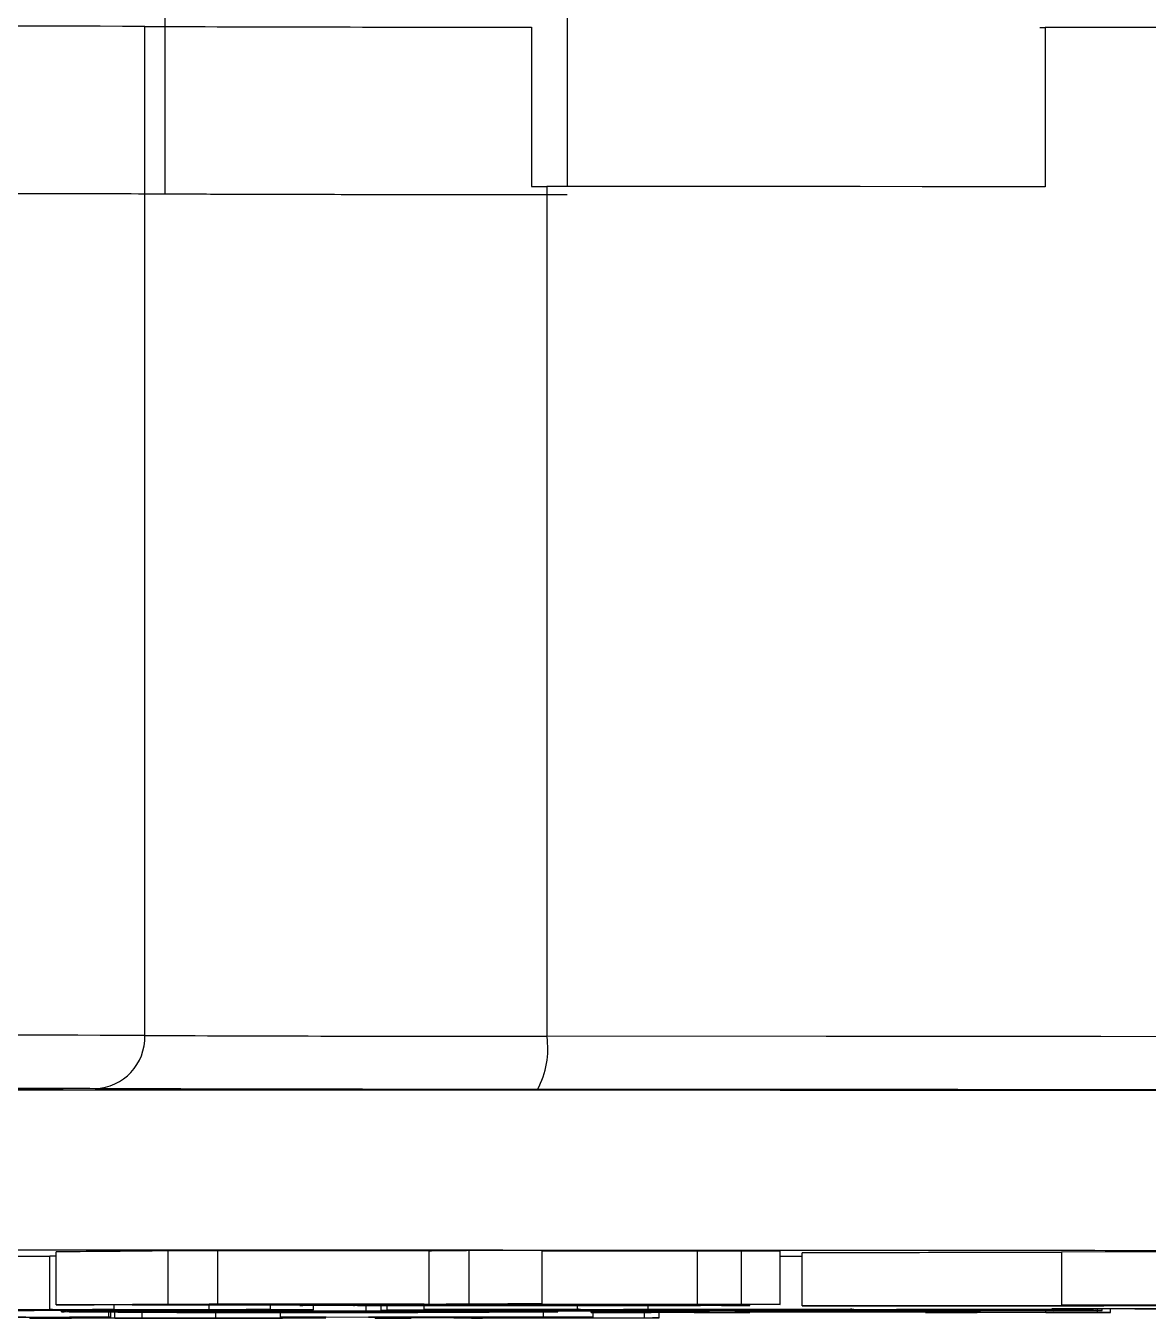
# Model space of a CAD drawing. Header units: millimetres. Extents: x 2451 to 4400, y 944 to 2322.
# Drawn here: x 3276.06 to 3297.19, y 1082.74 to 1107.07 of the extents above; entities that cross this region are included whole.
import ezdxf

# ---------------------------------------------------------------- set-up
doc = ezdxf.new("R2010")
doc.units = ezdxf.units.MM

msp = doc.modelspace()

# ---------------------------------------------------------------- linework, layer by layer
at = {"color": 7, "linetype": 'Continuous', "lineweight": 25}
for p, q in [((3286.251, 1138.477), (3286.251, 1104.049)), ((3278.681, 1103.905), (3278.681, 1137.74)), ((3278.296, 1088.063), (3278.296, 1107.063)), ((3285.581, 1107.05), (3285.581, 1104.05)), ((3295.151, 1107.044), (3295.254, 1107.045)), ((3295.254, 1107.045), (3295.254, 1104.045)), ((3285.868, 1104.049), (3285.868, 1088.05)), ((3276.505, 1083.9), (3274.944, 1083.9)), ((3276.629, 1083.907), (3276.505, 1083.908)), ((3276.505, 1082.908), (3276.505, 1083.908)), ((3276.629, 1082.989), (3276.629, 1083.989)), ((3279.67, 1084.007), (3278.73, 1084.008)), ((3278.73, 1084.008), (3278.73, 1083.008)), ((3283.649, 1084.005), (3279.67, 1084.007)), ((3279.67, 1083.007), (3279.67, 1084.007)), ((3283.649, 1083.005), (3283.649, 1084.005)), ((3285.781, 1084.01), (3284.402, 1084.012)), ((3284.402, 1083.012), (3284.402, 1084.012)), ((3285.781, 1083.01), (3285.781, 1084.01)), ((3288.706, 1084.002), (3285.781, 1084.004)), ((3289.533, 1084.003), (3288.706, 1084.002)), ((3288.706, 1083.002), (3288.706, 1084.002)), ((3290.263, 1084.001), (3289.533, 1084.003)), ((3289.533, 1083.003), (3289.533, 1084.003)), ((3290.263, 1083.001), (3290.263, 1084.001)), ((3290.675, 1083.904), (3290.263, 1083.904)), ((3290.675, 1082.974), (3290.675, 1083.974)), ((3299.634, 1083.983), (3295.565, 1083.989)), ((3295.565, 1082.989), (3295.565, 1083.989)), ((3272.864, 1082.897), (3279.857, 1082.897)), ((3274.54, 1082.9), (3276.563, 1082.9)), ((3279.51, 1082.899), (3274.655, 1082.899)), ((3276.158, 1082.896), (3274.771, 1082.896)), ((3276.216, 1082.882), (3275.522, 1082.881)), ((3275.869, 1082.893), (3276.158, 1082.896)), ((3276.158, 1082.893), (3279.741, 1082.893)), ((3277.603, 1082.892), (3276.216, 1082.892)), ((3276.216, 1082.892), (3276.216, 1082.882)), ((3276.505, 1082.908), (3277.718, 1082.906)), ((3277.749, 1082.989), (3276.629, 1082.989)), ((3276.727, 1082.86), (3276.727, 1082.892)), ((3281.475, 1082.896), (3277.256, 1082.896)), ((3277.718, 1082.906), (3277.314, 1082.906)), ((3277.314, 1082.906), (3277.314, 1082.9)), ((3277.314, 1082.9), (3279.51, 1082.9)), ((3277.603, 1082.882), (3277.603, 1082.892)), ((3278.296, 1082.883), (3277.603, 1082.882)), ((3277.62, 1082.761), (3277.62, 1082.882)), ((3277.657, 1082.76), (3277.657, 1082.882)), ((3277.718, 1082.906), (3277.718, 1082.989)), ((3277.732, 1082.743), (3277.732, 1082.882)), ((3277.967, 1082.991), (3277.749, 1082.989)), ((3282.013, 1082.989), (3277.967, 1082.991)), ((3278.753, 1082.999), (3278.06, 1082.992)), ((3278.06, 1082.992), (3282.105, 1082.99)), ((3278.245, 1082.742), (3278.245, 1082.882)), ((3279.799, 1082.892), (3278.296, 1082.892)), ((3278.296, 1082.892), (3278.296, 1082.883)), ((3278.296, 1082.882), (3278.296, 1082.883)), ((3278.296, 1082.882), (3278.296, 1082.882)), ((3278.73, 1083.008), (3279.67, 1083.007)), ((3282.799, 1082.997), (3278.753, 1082.999)), ((3279.511, 1083.006), (3278.846, 1083)), ((3278.846, 1083), (3282.891, 1082.998)), ((3279.51, 1082.905), (3279.51, 1082.991)), ((3279.51, 1082.9), (3279.51, 1082.905)), ((3279.51, 1082.905), (3280.666, 1082.904)), ((3280.261, 1082.899), (3279.51, 1082.898)), ((3279.51, 1082.898), (3279.51, 1082.899)), ((3283.557, 1083.004), (3279.511, 1083.006)), ((3279.635, 1082.743), (3279.635, 1082.88)), ((3279.67, 1083.007), (3283.649, 1083.005)), ((3279.741, 1082.893), (3279.741, 1082.896)), ((3279.741, 1082.893), (3280.146, 1082.894)), ((3279.799, 1082.883), (3279.799, 1082.892)), ((3279.857, 1082.897), (3279.857, 1082.899)), ((3279.857, 1082.897), (3280.55, 1082.898)), ((3280.146, 1082.894), (3280.146, 1082.896)), ((3280.146, 1082.894), (3280.955, 1082.892)), ((3280.666, 1082.904), (3280.203, 1082.903)), ((3280.203, 1082.903), (3280.206, 1082.903)), ((3280.261, 1082.899), (3280.261, 1082.904)), ((3280.55, 1082.898), (3280.55, 1082.904)), ((3280.55, 1082.898), (3281.475, 1082.896)), ((3280.955, 1082.892), (3280.55, 1082.892)), ((3280.55, 1082.892), (3280.55, 1082.883)), ((3280.552, 1082.882), (3280.552, 1082.892)), ((3280.666, 1082.904), (3280.666, 1082.99)), ((3280.849, 1082.761), (3280.849, 1082.892)), ((3280.955, 1082.892), (3280.955, 1082.896)), ((3281.215, 1082.99), (3281.215, 1082.981)), ((3281.271, 1082.982), (3281.271, 1082.99)), ((3281.271, 1082.982), (3282.013, 1082.989)), ((3281.354, 1082.876), (3281.354, 1082.896)), ((3281.405, 1082.847), (3281.405, 1082.896)), ((3281.475, 1082.896), (3281.475, 1082.99)), ((3281.983, 1082.858), (3281.983, 1082.859)), ((3281.983, 1082.859), (3286.076, 1082.859)), ((3282.468, 1082.858), (3281.983, 1082.858)), ((3282.105, 1082.99), (3282.799, 1082.997)), ((3282.105, 1082.997), (3282.105, 1082.99)), ((3282.955, 1082.989), (3282.259, 1082.982)), ((3287.638, 1082.976), (3282.378, 1082.979)), ((3282.468, 1082.875), (3282.468, 1082.979)), ((3282.746, 1082.885), (3282.746, 1082.979)), ((3282.804, 1082.885), (3282.746, 1082.885)), ((3282.862, 1082.893), (3282.862, 1082.979)), ((3283.382, 1082.892), (3282.862, 1082.893)), ((3282.862, 1082.893), (3286.503, 1082.893)), ((3282.891, 1082.998), (3283.557, 1083.004)), ((3282.891, 1083.004), (3282.891, 1082.998)), ((3282.899, 1082.98), (3282.899, 1082.988)), ((3282.899, 1082.98), (3287.553, 1082.978)), ((3287.137, 1082.987), (3282.955, 1082.989)), ((3283.741, 1082.996), (3283.048, 1082.99)), ((3283.048, 1082.99), (3287.229, 1082.988)), ((3283.265, 1082.875), (3283.265, 1082.893)), ((3283.439, 1082.85), (3283.439, 1082.856)), ((3284.018, 1082.88), (3283.498, 1082.881)), ((3283.498, 1082.881), (3288.93, 1082.881)), ((3283.555, 1082.904), (3283.555, 1082.978)), ((3284.018, 1082.903), (3283.555, 1082.904)), ((3283.555, 1082.904), (3286.503, 1082.904)), ((3287.923, 1082.994), (3283.741, 1082.996)), ((3284.499, 1083.003), (3283.834, 1082.997)), ((3283.834, 1082.997), (3288.015, 1082.995)), ((3284.653, 1082.904), (3284.018, 1082.903)), ((3284.143, 1082.876), (3284.782, 1082.868)), ((3284.782, 1082.868), (3284.296, 1082.868)), ((3284.402, 1083.012), (3285.781, 1083.01)), ((3288.681, 1083.001), (3284.499, 1083.003)), ((3285.131, 1083.009), (3284.592, 1083.004)), ((3284.592, 1083.004), (3288.706, 1083.002)), ((3286.503, 1082.904), (3284.653, 1082.904)), ((3286.907, 1082.893), (3284.769, 1082.893)), ((3284.782, 1082.893), (3284.782, 1082.868)), ((3284.782, 1082.856), (3284.782, 1082.847)), ((3285.781, 1083.01), (3285.131, 1083.009)), ((3295.403, 1082.881), (3285.405, 1082.881)), ((3286.076, 1082.858), (3285.672, 1082.858)), ((3285.806, 1082.764), (3285.806, 1082.858)), ((3285.867, 1082.887), (3288.93, 1082.887)), ((3286.329, 1082.886), (3285.867, 1082.887)), ((3286.076, 1082.859), (3286.076, 1082.881)), ((3286.076, 1082.859), (3286.076, 1082.858)), ((3286.965, 1082.886), (3286.329, 1082.886)), ((3286.445, 1082.908), (3286.445, 1082.977)), ((3286.445, 1082.908), (3287.774, 1082.907)), ((3286.503, 1082.893), (3286.503, 1082.904)), ((3286.7, 1082.847), (3286.7, 1082.881)), ((3286.7, 1082.846), (3286.7, 1082.847)), ((3286.7, 1082.847), (3286.942, 1082.847)), ((3289.693, 1082.846), (3286.7, 1082.846)), ((3286.738, 1082.76), (3286.738, 1082.846)), ((3286.942, 1082.847), (3286.942, 1082.881)), ((3286.952, 1082.985), (3287.137, 1082.987)), ((3286.952, 1082.985), (3286.952, 1082.987)), ((3288.072, 1082.986), (3286.952, 1082.985)), ((3288.93, 1082.886), (3286.965, 1082.886)), ((3287.229, 1082.988), (3287.923, 1082.994)), ((3287.229, 1082.994), (3287.229, 1082.988)), ((3287.774, 1082.907), (3287.312, 1082.906)), ((3287.312, 1082.906), (3287.312, 1082.904)), ((3287.312, 1082.904), (3291.646, 1082.904)), ((3291.646, 1082.904), (3287.312, 1082.904)), ((3287.312, 1082.904), (3287.312, 1082.9)), ((3291.646, 1082.9), (3287.312, 1082.9)), ((3287.312, 1082.9), (3287.312, 1082.897)), ((3287.312, 1082.9), (3291.646, 1082.9)), ((3287.312, 1082.897), (3291.646, 1082.897)), ((3291.646, 1082.896), (3287.312, 1082.896)), ((3287.312, 1082.896), (3287.312, 1082.893)), ((3287.312, 1082.893), (3291.646, 1082.893)), ((3287.553, 1082.978), (3287.553, 1082.985)), ((3287.705, 1082.75), (3287.705, 1082.846)), ((3287.774, 1082.907), (3287.774, 1082.985)), ((3287.832, 1082.849), (3287.832, 1082.881)), ((3287.832, 1082.849), (3290.985, 1082.875)), ((3291.068, 1082.893), (3287.947, 1082.893)), ((3287.981, 1082.75), (3287.981, 1082.846)), ((3288.015, 1083.002), (3288.015, 1082.995)), ((3288.015, 1082.995), (3288.681, 1083.001)), ((3288.706, 1083.002), (3289.533, 1083.003)), ((3289.45, 1082.857), (3288.722, 1082.85)), ((3288.872, 1082.892), (3288.872, 1082.893)), ((3288.872, 1082.892), (3290.201, 1082.891)), ((3288.93, 1082.881), (3288.93, 1082.886)), ((3289.12, 1082.985), (3289.456, 1082.985)), ((3293.085, 1082.857), (3289.45, 1082.857)), ((3289.45, 1082.847), (3289.45, 1082.857)), ((3289.45, 1082.847), (3289.693, 1082.847)), ((3289.533, 1083.003), (3290.263, 1083.001)), ((3290.263, 1083.001), (3289.546, 1083)), ((3291.308, 1082.873), (3289.612, 1082.858)), ((3289.612, 1082.858), (3293.004, 1082.858)), ((3290.201, 1082.891), (3289.681, 1082.89)), ((3289.681, 1082.89), (3289.681, 1082.887)), ((3289.681, 1082.887), (3291.242, 1082.887)), ((3292.975, 1082.886), (3289.681, 1082.886)), ((3289.681, 1082.886), (3289.681, 1082.881)), ((3289.681, 1082.881), (3293.322, 1082.881)), ((3289.688, 1082.978), (3289.688, 1083)), ((3289.693, 1082.847), (3289.693, 1082.857)), ((3289.693, 1082.847), (3289.693, 1082.846)), ((3290.201, 1082.891), (3290.201, 1082.893)), ((3290.724, 1082.973), (3290.675, 1082.974)), ((3290.985, 1082.875), (3290.985, 1082.881)), ((3290.985, 1082.875), (3292.195, 1082.876)), ((3291.242, 1082.887), (3291.242, 1082.896)), ((3291.242, 1082.887), (3291.935, 1082.888)), ((3291.389, 1082.873), (3291.308, 1082.873)), ((3293.004, 1082.858), (3291.389, 1082.873)), ((3296.154, 1082.893), (3291.415, 1082.893)), ((3291.588, 1082.908), (3292.917, 1082.907)), ((3291.646, 1082.9), (3291.646, 1082.904)), ((3291.646, 1082.897), (3291.646, 1082.9)), ((3291.646, 1082.893), (3291.646, 1082.896)), ((3291.935, 1082.888), (3292.975, 1082.886)), ((3292.195, 1082.876), (3292.195, 1082.881)), ((3292.195, 1082.876), (3295.267, 1082.849)), ((3292.917, 1082.907), (3292.455, 1082.906)), ((3292.455, 1082.906), (3292.455, 1082.904)), ((3292.455, 1082.904), (3293.784, 1082.904)), ((3295.634, 1082.904), (3292.455, 1082.904)), ((3292.455, 1082.904), (3292.455, 1082.893)), ((3292.455, 1082.893), (3293.842, 1082.893)), ((3293.001, 1082.847), (3293.001, 1082.857)), ((3293.001, 1082.846), (3293.001, 1082.847)), ((3293.001, 1082.847), (3293.325, 1082.847)), ((3296.48, 1082.846), (3293.001, 1082.846)), ((3293.891, 1082.849), (3293.085, 1082.857)), ((3293.322, 1082.881), (3293.322, 1082.893)), ((3293.322, 1082.881), (3294.189, 1082.883)), ((3293.325, 1082.847), (3293.325, 1082.854)), ((3293.784, 1082.904), (3294.536, 1082.906)), ((3293.842, 1082.893), (3293.842, 1082.904)), ((3293.842, 1082.893), (3294.825, 1082.896)), ((3294.189, 1082.883), (3295.403, 1082.881)), ((3294.536, 1082.906), (3295.634, 1082.904)), ((3294.825, 1082.896), (3294.825, 1082.904)), ((3294.825, 1082.896), (3296.154, 1082.893)), ((3295.267, 1082.849), (3295.267, 1082.881)), ((3295.709, 1082.987), (3295.565, 1082.989)), ((3295.565, 1082.989), (3299.634, 1082.983)), ((3295.634, 1082.904), (3295.634, 1082.916)), ((3296.154, 1082.893), (3296.154, 1082.914)), ((3296.238, 1082.847), (3296.238, 1082.914)), ((3296.238, 1082.847), (3296.48, 1082.847)), ((3296.327, 1082.888), (3296.327, 1082.913)), ((3296.327, 1082.888), (3296.327, 1082.887)), ((3296.48, 1082.847), (3296.48, 1082.913)), ((3296.48, 1082.847), (3296.48, 1082.846)), ((3299.39, 1082.982), (3297.186, 1082.986)), ((3275.199, 1082.76), (3277.62, 1082.761)), ((3276.908, 1082.743), (3276.056, 1082.759)), ((3276.131, 1082.742), (3276.131, 1082.757)), ((3276.168, 1082.741), (3276.131, 1082.742)), ((3276.131, 1082.742), (3276.492, 1082.742)), ((3281.475, 1082.742), (3276.168, 1082.741)), ((3276.492, 1082.742), (3276.492, 1082.751)), ((3276.881, 1082.759), (3277.732, 1082.743)), ((3277.657, 1082.76), (3277.297, 1082.76)), ((3277.62, 1082.761), (3277.657, 1082.76)), ((3278.245, 1082.742), (3279.635, 1082.743)), ((3280.849, 1082.761), (3285.806, 1082.764)), ((3280.917, 1082.761), (3280.849, 1082.761)), ((3281.169, 1082.761), (3280.917, 1082.761)), ((3281.437, 1082.747), (3281.706, 1082.747)), ((3281.706, 1082.747), (3281.475, 1082.742)), ((3283.304, 1082.745), (3281.714, 1082.76)), ((3282.523, 1082.761), (3283.213, 1082.754)), ((3282.633, 1082.743), (3282.633, 1082.751)), ((3282.633, 1082.743), (3282.936, 1082.744)), ((3282.701, 1082.743), (3282.633, 1082.743)), ((3287.858, 1082.745), (3282.701, 1082.743)), ((3284.305, 1082.762), (3282.889, 1082.762)), ((3282.936, 1082.744), (3282.936, 1082.748)), ((3283.213, 1082.754), (3283.213, 1082.762)), ((3283.213, 1082.754), (3284.679, 1082.755)), ((3284.745, 1082.754), (3283.279, 1082.753)), ((3283.279, 1082.753), (3284.113, 1082.745)), ((3284.113, 1082.745), (3284.113, 1082.754)), ((3284.656, 1082.744), (3284.656, 1082.754)), ((3284.656, 1082.744), (3285.97, 1082.745)), ((3285.417, 1082.757), (3285.351, 1082.758)), ((3285.351, 1082.758), (3285.654, 1082.758)), ((3285.654, 1082.758), (3286.309, 1082.752)), ((3285.806, 1082.764), (3286.738, 1082.76)), ((3286.006, 1082.751), (3285.962, 1082.752)), ((3285.97, 1082.745), (3285.97, 1082.752)), ((3286.309, 1082.752), (3286.006, 1082.751)), ((3286.738, 1082.76), (3286.509, 1082.76)), ((3287.705, 1082.75), (3287.981, 1082.75)), ((3287.981, 1082.75), (3287.858, 1082.745))]:
    msp.add_line(p, q, dxfattribs=at)
at = {"color": 7, "linetype": 'Continuous', "lineweight": 25, "flags": 128}
for points in [[(3348.382, 1106.929), (3347.591, 1106.934), (3345.721, 1106.945), (3343.507, 1106.956), (3340.959, 1106.966), (3338.089, 1106.976), (3334.91, 1106.986), (3331.437, 1106.995), (3327.687, 1107.003), (3323.676, 1107.011), (3319.423, 1107.018), (3314.947, 1107.025), (3310.271, 1107.031), (3305.415, 1107.036), (3300.401, 1107.041), (3295.254, 1107.045)], [(3285.581, 1104.05), (3285.617, 1104.05), (3285.653, 1104.05), (3285.688, 1104.05), (3285.724, 1104.05), (3285.76, 1104.05), (3285.796, 1104.049), (3285.832, 1104.049), (3285.868, 1104.049)], [(3295.254, 1104.045), (3294.097, 1104.045), (3292.935, 1104.046), (3291.768, 1104.047), (3290.596, 1104.047), (3289.42, 1104.048), (3288.24, 1104.048), (3287.056, 1104.049), (3285.868, 1104.049)], [(3350.265, 1087.912), (3349.125, 1087.923), (3347.633, 1087.934), (3345.798, 1087.945), (3343.626, 1087.955), (3341.129, 1087.966), (3338.316, 1087.975), (3335.202, 1087.985), (3331.799, 1087.994), (3328.124, 1088.002), (3324.193, 1088.01), (3320.024, 1088.017), (3315.635, 1088.024), (3311.047, 1088.03), (3306.28, 1088.035), (3301.357, 1088.04), (3296.298, 1088.044), (3291.127, 1088.047), (3285.868, 1088.05)], [(3299.789, 1087.022), (3295.085, 1087.026), (3290.264, 1087.029), (3285.35, 1087.031), (3280.367, 1087.033), (3275.34, 1087.034), (3270.294, 1087.034), (3265.254, 1087.033), (3260.246, 1087.032), (3255.294, 1087.03), (3250.423, 1087.027)], [(3275.232, 1087.065), (3276.059, 1087.063), (3276.578, 1087.06), (3276.756, 1087.058)], [(3276.756, 1087.058), (3276.578, 1087.055), (3276.059, 1087.052), (3275.232, 1087.05)], [(3295.378, 1082.919), (3295.564, 1082.921), (3296.103, 1082.924), (3296.942, 1082.925), (3297.999, 1082.926), (3299.171, 1082.927), (3300.342, 1082.926), (3301.4, 1082.925), (3302.238, 1082.924), (3302.777, 1082.921), (3302.963, 1082.919), (3302.777, 1082.916), (3302.238, 1082.914), (3301.4, 1082.912), (3300.342, 1082.911), (3299.171, 1082.911), (3297.999, 1082.911), (3296.942, 1082.912), (3296.103, 1082.914), (3295.564, 1082.916), (3295.378, 1082.919)], [(3296.199, 1082.919), (3296.378, 1082.921), (3296.894, 1082.923), (3297.685, 1082.924), (3298.655, 1082.925), (3299.686, 1082.925), (3300.656, 1082.924), (3301.447, 1082.923), (3301.963, 1082.921), (3302.142, 1082.919), (3301.963, 1082.917), (3301.447, 1082.915), (3300.656, 1082.913), (3299.686, 1082.913), (3298.655, 1082.913), (3297.685, 1082.913), (3296.894, 1082.915), (3296.378, 1082.917), (3296.199, 1082.919)]]:
    msp.add_lwpolyline(points, dxfattribs=at)
at = {"color": 7, "linetype": 'Continuous', "lineweight": 25}
for centre, radius, start, end in [((3271.556, -885.24), 1992.314, 89.806162, 90.193839), ((3285.275, 2921.946), 1814.896, 269.779653, 270.009649), ((3271.556, -904.24), 1992.314, 89.806162, 90.193839), ((3277.326, 1088.032), 0.971, 272.0036, 1.8174), ((3285.429, 2963.135), 1875.085, 269.782038, 270.013422), ((3284.326, 1087.808), 1.561, 330.8519, 8.9032)]:
    msp.add_arc(centre, radius, start, end, dxfattribs=at)
for points in [[(3278.681, 1103.905), (3278.356, 1103.907), (3277.706, 1103.91), (3275.995, 1103.913), (3273.926, 1103.915), (3271.633, 1103.916), (3269.341, 1103.915), (3267.272, 1103.913), (3265.56, 1103.91), (3264.91, 1103.907), (3264.586, 1103.905)], [(3286.251, 1103.892), (3285.412, 1103.892), (3283.733, 1103.893), (3281.551, 1103.896), (3279.752, 1103.9), (3279.038, 1103.904), (3278.681, 1103.905)]]:
    msp.add_open_spline(points, degree=3, dxfattribs=at)
for points, knots in [([(3277.36, 1087.062), (3277.095, 1087.063), (3276.554, 1087.066), (3275.136, 1087.069), (3273.42, 1087.07), (3271.556, 1087.071), (3269.691, 1087.07), (3267.975, 1087.069), (3266.557, 1087.066), (3266.016, 1087.063), (3265.751, 1087.062)], [0, 0, 0, 0, 0.122089, 0.25, 0.377911, 0.5, 0.622089, 0.75, 0.877911, 1, 1, 1, 1]), ([(3285.689, 1087.047), (3284.786, 1087.048), (3282.949, 1087.049), (3280.536, 1087.052), (3278.546, 1087.057), (3277.751, 1087.06), (3277.36, 1087.062)], [0, 0, 0, 0, 0.245796, 0.5, 0.754204, 1, 1, 1, 1]), ([(3349.281, 1086.911), (3348.755, 1086.917), (3347.692, 1086.928), (3345.154, 1086.943), (3341.884, 1086.959), (3337.822, 1086.974), (3333.01, 1086.988), (3327.517, 1087.001), (3321.424, 1087.013), (3314.821, 1087.023), (3307.842, 1087.032), (3300.6, 1087.039), (3293.223, 1087.044), (3288.185, 1087.046), (3285.689, 1087.047)], [0, 0, 0, 0, 0.0799588, 0.1613715, 0.2441424, 0.3288926, 0.4142166, 0.5, 0.5857784, 0.6711024, 0.7558576, 0.8386237, 0.9200388, 1, 1, 1, 1]), ([(3203.11, 1083.884), (3203.158, 1083.887), (3203.264, 1083.895), (3204.134, 1083.908), (3205.615, 1083.922), (3207.79, 1083.935), (3210.621, 1083.949), (3214.135, 1083.962), (3218.289, 1083.974), (3223.032, 1083.985), (3228.294, 1083.995), (3233.985, 1084.004), (3240.008, 1084.012), (3246.231, 1084.018), (3252.597, 1084.022), (3258.949, 1084.025), (3265.288, 1084.027), (3271.555, 1084.028), (3277.823, 1084.027), (3284.161, 1084.025), (3290.514, 1084.022), (3296.88, 1084.018), (3303.103, 1084.012), (3309.126, 1084.004), (3314.817, 1083.995), (3320.079, 1083.985), (3324.822, 1083.974), (3328.976, 1083.962), (3332.49, 1083.949), (3335.321, 1083.935), (3337.496, 1083.922), (3338.977, 1083.908), (3339.849, 1083.895), (3339.955, 1083.887), (3340.003, 1083.884)], [0, 0, 0, 0, 0.023828, 0.053273, 0.084485, 0.115699, 0.147957, 0.180726, 0.213842, 0.247136, 0.28043, 0.313546, 0.346314, 0.378573, 0.409785, 0.440999, 0.470442, 0.499888, 0.529332, 0.558778, 0.58999, 0.621203, 0.653462, 0.68623, 0.719347, 0.752641, 0.785934, 0.819051, 0.851819, 0.884078, 0.915289, 0.946503, 0.975948, 1, 1, 1, 1]), ([(3278.73, 1084.008), (3278.599, 1084.007), (3278.224, 1084.003), (3277.534, 1083.996), (3276.931, 1083.991), (3276.629, 1083.989)], [0, 0, 0, 0, 0.212583, 0.606196, 1, 1, 1, 1]), ([(3284.402, 1084.012), (3284.339, 1084.012), (3284.213, 1084.01), (3283.965, 1084.008), (3283.77, 1084.006), (3283.649, 1084.005)], [0, 0, 0, 0, 0.272745, 0.545491, 1, 1, 1, 1]), ([(3295.565, 1083.975), (3294.679, 1083.975), (3293.086, 1083.974), (3291.416, 1083.974), (3290.675, 1083.974)], [0, 0, 0, 0, 0.55606, 1, 1, 1, 1]), ([(3277.256, 1082.896), (3277.133, 1082.896), (3276.887, 1082.895), (3276.513, 1082.894), (3276.298, 1082.893), (3276.158, 1082.893)], [0, 0, 0, 0, 0.2597624, 0.5194021, 1, 1, 1, 1]), ([(3276.561, 1082.901), (3276.561, 1082.902), (3276.559, 1082.903), (3276.551, 1082.905), (3276.522, 1082.907), (3276.505, 1082.908)], [0, 0, 0, 0, 0.167053, 0.501629, 1, 1, 1, 1]), ([(3276.629, 1082.989), (3276.794, 1082.99), (3277.265, 1082.994), (3277.986, 1083.001), (3278.482, 1083.006), (3278.73, 1083.008)], [0, 0, 0, 0, 0.212581, 0.606192, 1, 1, 1, 1]), ([(3276.727, 1082.86), (3276.755, 1082.862), (3276.829, 1082.865), (3277.582, 1082.87), (3278.734, 1082.873), (3279.811, 1082.875), (3280.733, 1082.876), (3281.251, 1082.876), (3281.354, 1082.876)], [0, 0, 0, 0, 0.211208, 0.543916, 0.70607, 0.836311, 0.967456, 1, 1, 1, 1]), ([(3281.399, 1082.846), (3280.812, 1082.846), (3279.819, 1082.846), (3278.646, 1082.848), (3277.611, 1082.851), (3276.876, 1082.855), (3276.773, 1082.859), (3276.727, 1082.86)], [0, 0, 0, 0, 0.187422, 0.316972, 0.445984, 0.752119, 1, 1, 1, 1]), ([(3281.303, 1082.875), (3281.064, 1082.875), (3280.592, 1082.874), (3279.841, 1082.873), (3279.035, 1082.871), (3278.398, 1082.868), (3278.111, 1082.864), (3278.083, 1082.862), (3278.069, 1082.86)], [0, 0, 0, 0, 0.087728, 0.173959, 0.328461, 0.554861, 0.777023, 1, 1, 1, 1]), ([(3278.069, 1082.86), (3278.099, 1082.859), (3278.158, 1082.856), (3278.612, 1082.852), (3279.147, 1082.849), (3279.844, 1082.848), (3280.602, 1082.847), (3281.149, 1082.847), (3281.405, 1082.847)], [0, 0, 0, 0, 0.254742, 0.50973, 0.682774, 0.792634, 0.903219, 1, 1, 1, 1]), ([(3278.296, 1082.882), (3278.463, 1082.882), (3278.792, 1082.882), (3279.178, 1082.882), (3279.451, 1082.882), (3279.593, 1082.882), (3279.695, 1082.882), (3279.757, 1082.882), (3279.792, 1082.882), (3279.797, 1082.883), (3279.799, 1082.883)], [0, 0, 0, 0, 0.291265, 0.577908, 0.673859, 0.770575, 0.821169, 0.872133, 0.929983, 1, 1, 1, 1]), ([(3279.568, 1082.88), (3279.533, 1082.88), (3279.467, 1082.88), (3279.169, 1082.881), (3278.772, 1082.881), (3278.45, 1082.882), (3278.296, 1082.882)], [0, 0, 0, 0, 0.215567, 0.407136, 0.716043, 1, 1, 1, 1]), ([(3280.55, 1082.883), (3280.547, 1082.882), (3280.542, 1082.882), (3280.362, 1082.881), (3280.043, 1082.88), (3279.746, 1082.88), (3279.568, 1082.88)], [0, 0, 0, 0, 0.273904, 0.481798, 0.689877, 1, 1, 1, 1]), ([(3280.213, 1082.901), (3280.217, 1082.901), (3280.225, 1082.9), (3280.249, 1082.899), (3280.261, 1082.899)], [0, 0, 0, 0, 0.499804, 1, 1, 1, 1]), ([(3282.378, 1082.979), (3282.182, 1082.979), (3281.859, 1082.979), (3281.479, 1082.98), (3281.27, 1082.98), (3281.19, 1082.981), (3281.24, 1082.982), (3281.271, 1082.982)], [0, 0, 0, 0, 0.2631806, 0.4361155, 0.6100885, 0.7625762, 1, 1, 1, 1]), ([(3284.296, 1082.868), (3284.089, 1082.869), (3283.786, 1082.871), (3283.011, 1082.873), (3282.22, 1082.874), (3281.603, 1082.875), (3281.303, 1082.875)], [0, 0, 0, 0, 0.421189, 0.615596, 0.812628, 1, 1, 1, 1]), ([(3281.354, 1082.876), (3281.491, 1082.876), (3281.753, 1082.876), (3282.124, 1082.876), (3282.353, 1082.875), (3282.468, 1082.875)], [0, 0, 0, 0, 0.356459, 0.676253, 1, 1, 1, 1]), ([(3283.574, 1082.847), (3283.295, 1082.847), (3282.721, 1082.846), (3281.927, 1082.846), (3281.486, 1082.846), (3281.399, 1082.846)], [0, 0, 0, 0, 0.432658, 0.887677, 1, 1, 1, 1]), ([(3281.405, 1082.847), (3281.744, 1082.847), (3282.256, 1082.847), (3282.875, 1082.848), (3283.233, 1082.848), (3283.388, 1082.849), (3283.426, 1082.85), (3283.439, 1082.85)], [0, 0, 0, 0, 0.362877, 0.547963, 0.734409, 0.906428, 1, 1, 1, 1]), ([(3282.259, 1082.982), (3282.232, 1082.982), (3282.204, 1082.982), (3282.245, 1082.982), (3282.248, 1082.982)], [0, 0, 0, 0, 0.9326989, 1, 1, 1, 1]), ([(3282.302, 1082.981), (3282.339, 1082.981), (3282.429, 1082.981), (3282.648, 1082.981), (3282.817, 1082.98), (3282.899, 1082.98)], [0, 0, 0, 0, 0.2728768, 0.6483328, 1, 1, 1, 1]), ([(3282.468, 1082.875), (3282.534, 1082.875), (3282.664, 1082.875), (3282.924, 1082.875), (3283.129, 1082.875), (3283.265, 1082.875)], [0, 0, 0, 0, 0.251708, 0.503436, 1, 1, 1, 1]), ([(3283.439, 1082.856), (3283.433, 1082.856), (3283.422, 1082.857), (3283.286, 1082.857), (3283.087, 1082.858), (3282.801, 1082.858), (3282.584, 1082.858), (3282.468, 1082.858)], [0, 0, 0, 0, 0.257856, 0.422334, 0.5883, 0.779578, 1, 1, 1, 1]), ([(3282.746, 1082.885), (3283.342, 1082.886), (3284.374, 1082.887), (3285.837, 1082.889), (3286.512, 1082.891), (3286.907, 1082.893)], [0, 0, 0, 0, 0.36202, 0.626364, 1, 1, 1, 1]), ([(3287.947, 1082.893), (3287.546, 1082.892), (3286.538, 1082.889), (3284.651, 1082.886), (3283.251, 1082.885), (3282.804, 1082.885)], [0, 0, 0, 0, 0.3105248, 0.7800713, 1, 1, 1, 1]), ([(3283.265, 1082.875), (3283.396, 1082.875), (3283.651, 1082.875), (3283.956, 1082.875), (3284.083, 1082.876), (3284.143, 1082.876)], [0, 0, 0, 0, 0.356531, 0.696322, 1, 1, 1, 1]), ([(3284.769, 1082.893), (3284.602, 1082.893), (3284.286, 1082.893), (3283.821, 1082.893), (3283.529, 1082.892), (3283.382, 1082.892)], [0, 0, 0, 0, 0.35686, 0.67714, 1, 1, 1, 1]), ([(3284.218, 1082.848), (3284.148, 1082.848), (3283.984, 1082.848), (3283.751, 1082.847), (3283.628, 1082.847), (3283.574, 1082.847)], [0, 0, 0, 0, 0.301306, 0.696717, 1, 1, 1, 1]), ([(3283.649, 1083.005), (3283.723, 1083.005), (3283.871, 1083.007), (3284.124, 1083.009), (3284.295, 1083.011), (3284.402, 1083.012)], [0, 0, 0, 0, 0.272744, 0.545492, 1, 1, 1, 1]), ([(3285.405, 1082.881), (3285.238, 1082.881), (3284.922, 1082.881), (3284.457, 1082.881), (3284.164, 1082.88), (3284.018, 1082.88)], [0, 0, 0, 0, 0.35686, 0.67714, 1, 1, 1, 1]), ([(3284.782, 1082.847), (3284.738, 1082.847), (3284.65, 1082.847), (3284.488, 1082.847), (3284.338, 1082.848), (3284.239, 1082.848), (3284.218, 1082.848)], [0, 0, 0, 0, 0.252541, 0.505388, 0.89895, 1, 1, 1, 1]), ([(3285.672, 1082.858), (3285.538, 1082.858), (3285.315, 1082.858), (3285.048, 1082.857), (3284.877, 1082.857), (3284.791, 1082.856), (3284.785, 1082.856), (3284.782, 1082.856)], [0, 0, 0, 0, 0.277602, 0.465557, 0.653489, 0.849158, 1, 1, 1, 1]), ([(3286.503, 1082.904), (3286.501, 1082.905), (3286.498, 1082.905), (3286.484, 1082.907), (3286.46, 1082.908), (3286.445, 1082.908)], [0, 0, 0, 0, 0.279578, 0.559168, 1, 1, 1, 1]), ([(3286.942, 1082.847), (3287.066, 1082.847), (3287.276, 1082.847), (3287.532, 1082.847), (3287.717, 1082.848), (3287.792, 1082.848), (3287.824, 1082.849), (3287.832, 1082.849)], [0, 0, 0, 0, 0.268165, 0.456817, 0.645375, 0.906381, 1, 1, 1, 1]), ([(3287.553, 1082.978), (3287.644, 1082.978), (3287.807, 1082.978), (3288.036, 1082.978), (3288.215, 1082.979), (3288.474, 1082.979), (3288.689, 1082.982), (3288.952, 1082.984), (3289.12, 1082.985)], [0, 0, 0, 0, 0.07162, 0.1296989, 0.1878581, 0.251244, 0.5231342, 1, 1, 1, 1]), ([(3289.688, 1082.978), (3289.524, 1082.977), (3289.245, 1082.977), (3288.659, 1082.976), (3288.128, 1082.976), (3287.779, 1082.976), (3287.638, 1082.976)], [0, 0, 0, 0, 0.312528, 0.530177, 0.809183, 1, 1, 1, 1]), ([(3289.546, 1083), (3289.398, 1082.999), (3289.101, 1082.996), (3288.592, 1082.991), (3288.265, 1082.988), (3288.072, 1082.986)], [0, 0, 0, 0, 0.289148, 0.578294, 1, 1, 1, 1]), ([(3288.722, 1082.85), (3288.712, 1082.85), (3288.69, 1082.85), (3288.657, 1082.849), (3288.648, 1082.849), (3288.641, 1082.849)], [0, 0, 0, 0, 0.25022, 0.500508, 1, 1, 1, 1]), ([(3288.641, 1082.849), (3288.65, 1082.849), (3288.664, 1082.848), (3288.743, 1082.847), (3288.84, 1082.847), (3288.993, 1082.847), (3289.204, 1082.847), (3289.365, 1082.847), (3289.45, 1082.847)], [0, 0, 0, 0, 0.284135, 0.450473, 0.560568, 0.671794, 0.825494, 1, 1, 1, 1]), ([(3288.93, 1082.887), (3288.928, 1082.887), (3288.925, 1082.889), (3288.908, 1082.89), (3288.884, 1082.892), (3288.872, 1082.892)], [0, 0, 0, 0, 0.3931299, 0.6965162, 1, 1, 1, 1]), ([(3289.456, 1082.985), (3289.387, 1082.984), (3289.253, 1082.983), (3289.116, 1082.981), (3289.222, 1082.979), (3289.479, 1082.978), (3289.658, 1082.978), (3289.688, 1082.978)], [0, 0, 0, 0, 0.288401, 0.554678, 0.756949, 0.959056, 1, 1, 1, 1]), ([(3290.675, 1082.974), (3291.344, 1082.974), (3292.597, 1082.974), (3294.412, 1082.974), (3296.456, 1082.976), (3298.112, 1082.979), (3299.062, 1082.981), (3299.39, 1082.982)], [0, 0, 0, 0, 0.198997, 0.37265, 0.545625, 0.843257, 1, 1, 1, 1]), ([(3300.238, 1082.981), (3299.814, 1082.98), (3298.748, 1082.977), (3296.525, 1082.974), (3293.585, 1082.972), (3291.675, 1082.973), (3290.724, 1082.973)], [0, 0, 0, 0, 0.185716, 0.467958, 0.734859, 1, 1, 1, 1]), ([(3295.287, 1082.886), (3294.676, 1082.886), (3293.451, 1082.887), (3291.944, 1082.89), (3291.326, 1082.892), (3291.068, 1082.893)], [0, 0, 0, 0, 0.367157, 0.736287, 1, 1, 1, 1]), ([(3291.415, 1082.893), (3291.903, 1082.892), (3293.017, 1082.889), (3294.854, 1082.888), (3296.018, 1082.888), (3296.327, 1082.888)], [0, 0, 0, 0, 0.364385, 0.830851, 1, 1, 1, 1]), ([(3291.646, 1082.904), (3291.645, 1082.905), (3291.643, 1082.905), (3291.63, 1082.907), (3291.604, 1082.908), (3291.588, 1082.908)], [0, 0, 0, 0, 0.270825, 0.541657, 1, 1, 1, 1]), ([(3293.325, 1082.847), (3293.412, 1082.847), (3293.552, 1082.847), (3293.721, 1082.847), (3293.828, 1082.847), (3293.901, 1082.847), (3293.952, 1082.848), (3293.965, 1082.848), (3293.972, 1082.848)], [0, 0, 0, 0, 0.2571295, 0.4181259, 0.5154186, 0.6135569, 0.7719613, 1, 1, 1, 1]), ([(3293.972, 1082.848), (3293.971, 1082.848), (3293.968, 1082.848), (3293.953, 1082.849), (3293.916, 1082.849), (3293.891, 1082.849)], [0, 0, 0, 0, 0.25103, 0.502225, 1, 1, 1, 1]), ([(3295.267, 1082.849), (3295.309, 1082.848), (3295.393, 1082.848), (3295.579, 1082.847), (3295.839, 1082.847), (3296.066, 1082.847), (3296.2, 1082.847), (3296.238, 1082.847)], [0, 0, 0, 0, 0.2538701, 0.5095964, 0.7152017, 0.9203422, 1, 1, 1, 1]), ([(3296.327, 1082.887), (3296.202, 1082.887), (3295.951, 1082.887), (3295.635, 1082.887), (3295.41, 1082.886), (3295.317, 1082.886), (3295.292, 1082.886), (3295.287, 1082.886)], [0, 0, 0, 0, 0.282135, 0.566109, 0.757606, 0.950164, 1, 1, 1, 1]), ([(3297.186, 1082.986), (3297.049, 1082.986), (3296.775, 1082.986), (3296.287, 1082.987), (3295.921, 1082.987), (3295.709, 1082.987)], [0, 0, 0, 0, 0.296385, 0.592978, 1, 1, 1, 1]), ([(3276.056, 1082.759), (3276.043, 1082.759), (3276.024, 1082.759), (3275.942, 1082.759), (3275.847, 1082.759), (3275.709, 1082.759), (3275.605, 1082.759), (3275.544, 1082.759)], [0, 0, 0, 0, 0.2826647, 0.4248628, 0.5676053, 0.7445144, 1, 1, 1, 1]), ([(3276.492, 1082.742), (3276.58, 1082.742), (3276.705, 1082.742), (3276.838, 1082.742), (3276.895, 1082.742), (3276.919, 1082.743), (3276.911, 1082.743), (3276.908, 1082.743)], [0, 0, 0, 0, 0.36734, 0.515297, 0.663697, 0.845087, 1, 1, 1, 1]), ([(3277.297, 1082.76), (3277.224, 1082.76), (3277.111, 1082.76), (3276.981, 1082.76), (3276.907, 1082.759), (3276.873, 1082.759), (3276.878, 1082.759), (3276.881, 1082.759)], [0, 0, 0, 0, 0.311431, 0.483158, 0.654996, 0.813001, 1, 1, 1, 1]), ([(3277.732, 1082.743), (3277.742, 1082.743), (3277.759, 1082.743), (3277.835, 1082.743), (3277.946, 1082.742), (3278.088, 1082.742), (3278.194, 1082.742), (3278.245, 1082.742)], [0, 0, 0, 0, 0.226887, 0.389122, 0.551824, 0.783972, 1, 1, 1, 1]), ([(3279.635, 1082.743), (3279.882, 1082.743), (3280.359, 1082.743), (3280.907, 1082.744), (3281.276, 1082.745), (3281.378, 1082.746), (3281.437, 1082.747)], [0, 0, 0, 0, 0.254501, 0.491089, 0.704746, 1, 1, 1, 1]), ([(3281.714, 1082.76), (3281.699, 1082.76), (3281.674, 1082.76), (3281.593, 1082.761), (3281.495, 1082.761), (3281.347, 1082.761), (3281.238, 1082.761), (3281.169, 1082.761)], [0, 0, 0, 0, 0.243865, 0.391737, 0.541046, 0.710969, 1, 1, 1, 1]), ([(3282.889, 1082.762), (3282.812, 1082.762), (3282.694, 1082.761), (3282.573, 1082.761), (3282.516, 1082.761), (3282.505, 1082.761), (3282.518, 1082.761), (3282.523, 1082.761)], [0, 0, 0, 0, 0.339866, 0.516986, 0.694619, 0.862206, 1, 1, 1, 1]), ([(3282.936, 1082.744), (3283.026, 1082.744), (3283.151, 1082.744), (3283.272, 1082.744), (3283.32, 1082.744), (3283.324, 1082.744), (3283.309, 1082.745), (3283.304, 1082.745)], [0, 0, 0, 0, 0.37884, 0.527566, 0.676229, 0.889817, 1, 1, 1, 1]), ([(3284.113, 1082.745), (3284.132, 1082.745), (3284.163, 1082.745), (3284.263, 1082.745), (3284.382, 1082.744), (3284.518, 1082.744), (3284.614, 1082.744), (3284.656, 1082.744)], [0, 0, 0, 0, 0.271137, 0.427796, 0.584166, 0.818016, 1, 1, 1, 1]), ([(3286.509, 1082.76), (3286.32, 1082.76), (3285.939, 1082.761), (3285.3, 1082.762), (3284.713, 1082.762), (3284.416, 1082.762), (3284.305, 1082.762)], [0, 0, 0, 0, 0.324948, 0.652823, 0.870839, 1, 1, 1, 1]), ([(3284.679, 1082.755), (3284.81, 1082.755), (3285.022, 1082.755), (3285.277, 1082.755), (3285.357, 1082.755), (3285.398, 1082.756)], [0, 0, 0, 0, 0.445329, 0.721777, 1, 1, 1, 1]), ([(3285.962, 1082.752), (3285.909, 1082.752), (3285.829, 1082.753), (3285.587, 1082.754), (3285.347, 1082.754), (3285.051, 1082.754), (3284.856, 1082.754), (3284.745, 1082.754)], [0, 0, 0, 0, 0.333895, 0.499037, 0.66578, 0.808284, 1, 1, 1, 1]), ([(3285.45, 1082.756), (3285.451, 1082.756), (3285.486, 1082.756), (3285.453, 1082.757), (3285.422, 1082.757), (3285.417, 1082.757)], [0, 0, 0, 0, 0.02619, 0.843378, 1, 1, 1, 1]), ([(3285.97, 1082.745), (3286.26, 1082.745), (3286.761, 1082.746), (3287.277, 1082.747), (3287.588, 1082.748), (3287.663, 1082.749), (3287.705, 1082.75)], [0, 0, 0, 0, 0.295552, 0.509146, 0.721996, 1, 1, 1, 1])]:
    msp.add_open_spline(points, degree=3, knots=knots, dxfattribs=at)

doc.saveas('drawing.dxf')
